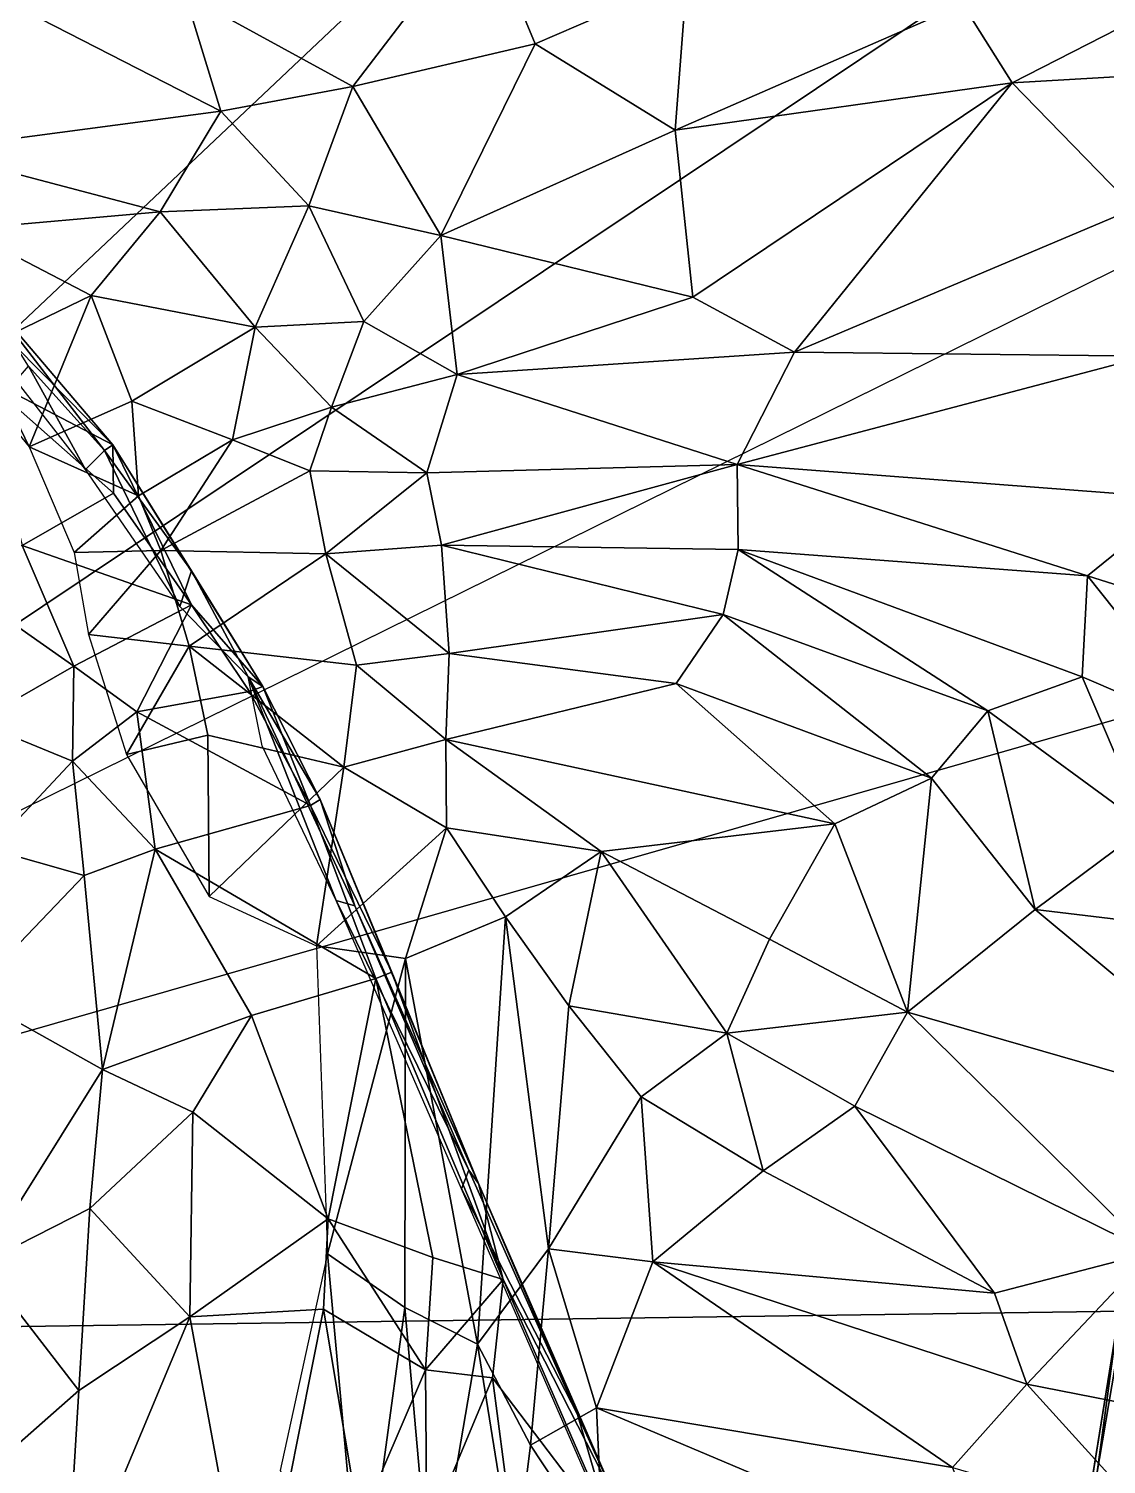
# Model space of a CAD drawing. Header units: metres. Extents: x 0 to 321, y -193 to 151.
# Drawn here: x 94.8 to 188.7, y -39.9 to 85.3 of the extents above; entities that cross this region are included whole.
import ezdxf

# ---------------------------------------------------------------- set-up
doc = ezdxf.new("R2010")
doc.units = ezdxf.units.M

msp = doc.modelspace()

# ---------------------------------------------------------------- linework, layer by layer
at = {"layer": 'suit_cap_half'}
for points, invisible_edges in [([(0.07, -29.24, -150.47), (87.99, 136.36, -150.47), (114.85, 135.87, -150.47)], 15), ([(0.07, -29.24, -150.47), (114.85, 135.87, -150.47), (117.07, 135.39, -150.47)], 1), ([(123.84, 133.76, -150.47), (0.07, -29.24, -150.47), (117.07, 135.39, -150.47)], 1), ([(0.07, -29.24, -150.47), (123.84, 133.76, -150.47), (128.23, 132.17, -150.47)], 13), ([(0.07, -29.24, -150.47), (128.23, 132.17, -150.47), (130.22, 131.54, -150.47)], 13), ([(0.07, -29.24, -150.47), (130.22, 131.54, -150.47), (131.29, 130.97, -150.47)], 13), ([(0.07, -29.24, -150.47), (131.29, 130.97, -150.47), (136.23, 128.69, -150.47)], 13), ([(0.07, -29.24, -150.47), (136.23, 128.69, -150.47), (140.03, 126.03, -150.47)], 13), ([(0.07, -29.24, -150.47), (140.03, 126.03, -150.47), (145.18, 123.01, -150.47)], 13), ([(0.07, -29.24, -150.47), (145.18, 123.01, -150.47), (150.47, 120.72, -150.47)], 13), ([(0.07, -29.24, -150.47), (150.47, 120.72, -150.47), (156.44, 118.5, -150.47)], 1), ([(160.83, 116.5, -150.47), (0.07, -29.24, -150.47), (156.44, 118.5, -150.47)], 1), ([(0.07, -29.24, -150.47), (160.83, 116.5, -150.47), (164.2, 114.01, -150.47)], 13), ([(0.07, -29.24, -150.47), (164.2, 114.01, -150.47), (176.97, 105.49, -150.47)], 13), ([(0.07, -29.24, -150.47), (176.97, 105.49, -150.47), (179.95, 103.44, -150.47)], 13), ([(0.07, -29.24, -150.47), (179.95, 103.44, -150.47), (187.41, 98.93, -150.47)], 13), ([(0.07, -29.24, -150.47), (187.41, 98.93, -150.47), (189.2, 97.29, -150.47)], 1), ([(191.3, 94.87, -150.47), (0.07, -29.24, -150.47), (189.2, 97.29, -150.47)], 1), ([(0.07, -29.24, -150.47), (191.3, 94.87, -150.47), (192.87, 92.43, -150.47)], 13), ([(0.07, -29.24, -150.47), (192.87, 92.43, -150.47), (195.12, 87.74, -150.47)], 13), ([(0.07, -29.24, -150.47), (195.12, 87.74, -150.47), (196.14, 84.95, -150.47)], 13), ([(0.07, -29.24, -150.47), (196.14, 84.95, -150.47), (196.32, 84.02, -150.47)], 13), ([(0.07, -29.24, -150.47), (196.32, 84.02, -150.47), (197.66, 77.29, -150.47)], 13), ([(0.07, -29.24, -150.47), (197.66, 77.29, -150.47), (198.5, 72.52, -150.47)], 13), ([(0.07, -29.24, -150.47), (198.5, 72.52, -150.47), (198.95, 68.89, -150.47)], 1), ([(199.22, 62.84, -150.47), (0.07, -29.24, -150.47), (198.95, 68.89, -150.47)], 1), ([(0.07, -29.24, -150.47), (199.22, 62.84, -150.47), (199.23, 60.72, -150.47)], 13), ([(0.07, -29.24, -150.47), (199.23, 60.72, -150.47), (198.45, 46.15, -150.47)], 13), ([(0.07, -29.24, -150.47), (198.45, 46.15, -150.47), (198.31, 44.68, -150.47)], 13), ([(0.07, -29.24, -150.47), (198.31, 44.68, -150.47), (198.03, 42.38, -150.47)], 13), ([(0.07, -29.24, -150.47), (198.03, 42.38, -150.47), (198.07, 40.81, -150.47)], 13), ([(0.07, -29.24, -150.47), (198.07, 40.81, -150.47), (198.04, 35.92, -150.47)], 13), ([(0.07, -29.24, -150.47), (198.04, 35.92, -150.47), (197.89, 27.42, -150.47)], 1), ([(196.3, 10.41, -150.47), (0.07, -29.24, -150.47), (197.89, 27.42, -150.47)], 1), ([(0.07, -29.24, -150.47), (196.3, 10.41, -150.47), (195.16, 0.96, -150.47)], 13), ([(0.07, -29.24, -150.47), (195.16, 0.96, -150.47), (190.34, -26.55, -150.47)], 1), ([(185.45, -55.32, -150.47), (0.07, -29.24, -150.47), (190.34, -26.55, -150.47)], 1), ([(0.07, -29.24, -150.47), (181.34, -81.91, -150.47), (180.09, -94.06, -150.47)], 1), ([(181.34, -81.91, -150.47), (0.07, -29.24, -150.47), (183.08, -68.5, -150.47)], 15), ([(183.08, -68.5, -150.47), (0.07, -29.24, -150.47), (183.55, -65.08, -150.47)], 3), ([(183.55, -65.08, -150.47), (0.07, -29.24, -150.47), (184, -61.98, -150.47)], 1), ([(0.07, -29.24, -150.47), (185.45, -55.32, -150.47), (184, -61.98, -150.47)], 3), ([(180.09, -94.06, -150.47), (176.46, -115.87, -150.47), (0.07, -29.24, -150.47)], 1), ([(176.46, -115.87, -150.47), (163.98, -137.83, -150.47), (0.07, -29.24, -150.47)], 1), ([(0.07, -29.24, -150.47), (135.77, -161.93, -150.47), (124.7, -170.3, -150.47)], 3), ([(135.77, -161.93, -150.47), (0.07, -29.24, -150.47), (146.77, -155.07, -150.47)], 1), ([(163.98, -137.83, -150.47), (146.77, -155.07, -150.47), (0.07, -29.24, -150.47)], 1), ([(92.91, -177.99, -150.47), (0.07, -29.24, -150.47), (98.16, -176.55, -150.47)], 15), ([(98.16, -176.55, -150.47), (0.07, -29.24, -150.47), (102.32, -176.46, -150.47)], 1), ([(124.7, -170.3, -150.47), (102.32, -176.46, -150.47), (0.07, -29.24, -150.47)], 1)]:
    msp.add_3dface(points, dxfattribs=dict(at, invisible_edges=invisible_edges))
at = {"layer": 'suit_half'}
for points in [[(123.03, 80.24, 90.66), (134.35, 95.02, 71.62), (108.42, 88.25, 90.21)], [(123.03, 80.24, 90.66), (138.92, 83.95, 80.65), (134.35, 95.02, 71.62)], [(138.92, 83.95, 80.65), (152.15, 89.69, 71.31), (134.35, 95.02, 71.62)], [(180.53, 80.57, 69.1), (202.9, 92, 54.4), (176.23, 87.4, 66.04)], [(180.53, 80.57, 69.1), (205.52, 82.01, 60.06), (202.9, 92, 54.4)], [(151.14, 76.44, 82.48), (152.15, 89.69, 71.31), (138.92, 83.95, 80.65)], [(151.14, 76.44, 82.48), (176.23, 87.4, 66.04), (152.15, 89.69, 71.31)], [(111.51, 78.09, 98.47), (108.42, 88.25, 90.21), (94.6, 86.74, 99.69)], [(111.51, 78.09, 98.47), (123.03, 80.24, 90.66), (108.42, 88.25, 90.21)], [(111.51, 78.09, 98.47), (94.6, 86.74, 99.69), (85.82, 74.68, 118.14)], [(151.14, 76.44, 82.48), (180.53, 80.57, 69.1), (176.23, 87.4, 66.04)], [(130.71, 67.23, 97.84), (138.92, 83.95, 80.65), (123.03, 80.24, 90.66)], [(130.71, 67.23, 97.84), (151.14, 76.44, 82.48), (138.92, 83.95, 80.65)], [(191.19, 69.6, 71.52), (205.52, 82.01, 60.06), (180.53, 80.57, 69.1)], [(119.18, 69.83, 101.27), (123.03, 80.24, 90.66), (111.51, 78.09, 98.47)], [(130.71, 67.23, 97.84), (123.03, 80.24, 90.66), (119.18, 69.83, 101.27)], [(152.69, 61.86, 92.74), (180.53, 80.57, 69.1), (151.14, 76.44, 82.48)], [(161.56, 57.07, 91.99), (180.53, 80.57, 69.1), (152.69, 61.86, 92.74)], [(161.56, 57.07, 91.99), (191.19, 69.6, 71.52), (180.53, 80.57, 69.1)], [(106.24, 69.3, 109.37), (111.51, 78.09, 98.47), (85.82, 74.68, 118.14)], [(106.24, 69.3, 109.37), (119.18, 69.83, 101.27), (111.51, 78.09, 98.47)], [(152.69, 61.86, 92.74), (151.14, 76.44, 82.48), (130.71, 67.23, 97.84)], [(89.08, 67.8, 122.13), (106.24, 69.3, 109.37), (85.82, 74.68, 118.14)], [(100.22, 62.01, 118.51), (106.24, 69.3, 109.37), (89.08, 67.8, 122.13)], [(114.52, 59.24, 111.12), (106.24, 69.3, 109.37), (100.22, 62.01, 118.51)], [(114.52, 59.24, 111.12), (119.18, 69.83, 101.27), (106.24, 69.3, 109.37)], [(114.52, 59.24, 111.12), (123.99, 59.73, 105.64), (119.18, 69.83, 101.27)], [(123.99, 59.73, 105.64), (130.71, 67.23, 97.84), (119.18, 69.83, 101.27)], [(192.32, 56.71, 77.8), (191.19, 69.6, 71.52), (161.56, 57.07, 91.99)], [(90.66, 57.4, 128.37), (100.22, 62.01, 118.51), (89.08, 67.8, 122.13)], [(132.13, 55.13, 104.44), (130.71, 67.23, 97.84), (123.99, 59.73, 105.64)], [(132.13, 55.13, 104.44), (152.69, 61.86, 92.74), (130.71, 67.23, 97.84)], [(94.79, 48.82, 128.78), (90.66, 57.4, 128.37), (83.06, 63.19, 130.63)], [(90.48, 62.62, 130.17), (102.11, 49, 128.47), (101.36, 48.49, 127.18)], [(101.36, 48.49, 127.18), (94.74, 55.85, 128.5), (90.48, 62.62, 130.17)], [(91.5, 59.71, 132.87), (102.11, 49, 128.47), (90.48, 62.62, 130.17)], [(94.79, 48.82, 128.78), (100.22, 62.01, 118.51), (90.66, 57.4, 128.37)], [(94.79, 48.82, 128.78), (103.75, 52.79, 120.61), (100.22, 62.01, 118.51)], [(103.75, 52.79, 120.61), (114.52, 59.24, 111.12), (100.22, 62.01, 118.51)], [(132.13, 55.13, 104.44), (161.56, 57.07, 91.99), (152.69, 61.86, 92.74)], [(102.11, 49, 128.47), (91.5, 59.71, 132.87), (90.57, 55, 136.18)], [(112.54, 49.43, 116.35), (114.52, 59.24, 111.12), (103.75, 52.79, 120.61)], [(112.54, 49.43, 116.35), (121.16, 52.27, 110.56), (114.52, 59.24, 111.12)], [(121.16, 52.27, 110.56), (123.99, 59.73, 105.64), (114.52, 59.24, 111.12)], [(121.16, 52.27, 110.56), (132.13, 55.13, 104.44), (123.99, 59.73, 105.64)], [(156.56, 47.27, 98.59), (161.56, 57.07, 91.99), (132.13, 55.13, 104.44)], [(156.56, 47.27, 98.59), (192.32, 56.71, 77.8), (161.56, 57.07, 91.99)], [(195.45, 44.3, 81.32), (192.32, 56.71, 77.8), (156.56, 47.27, 98.59)], [(99.73, 46.84, 127.13), (93.66, 54.6, 128.94), (94.74, 55.85, 128.5)], [(99.73, 46.84, 127.13), (94.74, 55.85, 128.5), (101.36, 48.49, 127.18)], [(129.48, 46.55, 108.48), (132.13, 55.13, 104.44), (121.16, 52.27, 110.56)], [(129.48, 46.55, 108.48), (156.56, 47.27, 98.59), (132.13, 55.13, 104.44)], [(102.17, 44.76, 130.08), (102.11, 49, 128.47), (90.57, 55, 136.18)], [(94.18, 40.2, 137.11), (102.17, 44.76, 130.08), (90.57, 55, 136.18)], [(104.35, 44.55, 122.5), (103.75, 52.79, 120.61), (94.79, 48.82, 128.78)], [(104.35, 44.55, 122.5), (112.54, 49.43, 116.35), (103.75, 52.79, 120.61)], [(119.28, 46.71, 113.35), (121.16, 52.27, 110.56), (112.54, 49.43, 116.35)], [(129.48, 46.55, 108.48), (121.16, 52.27, 110.56), (119.28, 46.71, 113.35)], [(108.95, 37.99, 123.18), (101.36, 48.49, 127.18), (102.11, 49, 128.47)], [(102.11, 49, 128.47), (115.19, 27.92, 120.53), (108.95, 37.99, 123.18)], [(102.11, 49, 128.47), (108.96, 35.05, 126.05), (115.19, 27.92, 120.53)], [(102.17, 44.76, 130.08), (108.96, 35.05, 126.05), (102.11, 49, 128.47)], [(106.28, 39.76, 121.68), (112.54, 49.43, 116.35), (104.35, 44.55, 122.5)], [(106.28, 39.76, 121.68), (119.28, 46.71, 113.35), (112.54, 49.43, 116.35)], [(98.74, 39.6, 127.5), (104.35, 44.55, 122.5), (94.79, 48.82, 128.78)], [(107.93, 34.89, 122.78), (99.73, 46.84, 127.13), (101.36, 48.49, 127.18)], [(107.93, 34.89, 122.78), (101.36, 48.49, 127.18), (108.95, 37.99, 123.18)], [(120.67, 39.48, 113.45), (119.28, 46.71, 113.35), (106.28, 39.76, 121.68)], [(120.67, 39.48, 113.45), (129.48, 46.55, 108.48), (119.28, 46.71, 113.35)], [(120.67, 39.48, 113.45), (130.76, 40.24, 108.88), (129.48, 46.55, 108.48)], [(130.76, 40.24, 108.88), (156.56, 47.27, 98.59), (129.48, 46.55, 108.48)], [(156.65, 39.87, 99.92), (156.56, 47.27, 98.59), (130.76, 40.24, 108.88)], [(187.09, 37.56, 86.68), (195.45, 44.3, 81.32), (156.56, 47.27, 98.59)], [(187.09, 37.56, 86.68), (156.56, 47.27, 98.59), (156.65, 39.87, 99.92)], [(108.96, 35.05, 126.05), (102.17, 44.76, 130.08), (94.18, 40.2, 137.11)], [(98.74, 39.6, 127.5), (106.28, 39.76, 121.68), (104.35, 44.55, 122.5)], [(200.15, 33.44, 82.34), (195.45, 44.3, 81.32), (187.09, 37.56, 86.68)], [(98.69, 29.7, 133.34), (94.18, 40.2, 137.11), (86.72, 38.08, 144.67)], [(98.69, 29.7, 133.34), (108.96, 35.05, 126.05), (94.18, 40.2, 137.11)], [(131.43, 30.78, 108.15), (130.76, 40.24, 108.88), (120.67, 39.48, 113.45)], [(131.43, 30.78, 108.15), (155.33, 34.18, 100.58), (130.76, 40.24, 108.88)], [(155.33, 34.18, 100.58), (156.65, 39.87, 99.92), (130.76, 40.24, 108.88)], [(99.98, 32.46, 126.56), (106.28, 39.76, 121.68), (98.74, 39.6, 127.5)], [(108.77, 31.43, 119.67), (106.28, 39.76, 121.68), (99.98, 32.46, 126.56)], [(108.77, 31.43, 119.67), (120.67, 39.48, 113.45), (106.28, 39.76, 121.68)], [(123.34, 29.77, 111.44), (120.67, 39.48, 113.45), (108.77, 31.43, 119.67)], [(123.34, 29.77, 111.44), (131.43, 30.78, 108.15), (120.67, 39.48, 113.45)], [(178.4, 25.79, 90.89), (156.65, 39.87, 99.92), (155.33, 34.18, 100.58)], [(186.63, 28.76, 87.74), (187.09, 37.56, 86.68), (156.65, 39.87, 99.92)], [(178.4, 25.79, 90.89), (186.63, 28.76, 87.74), (156.65, 39.87, 99.92)], [(90.21, 24.82, 140.72), (98.69, 29.7, 133.34), (86.72, 38.08, 144.67)], [(113.91, 28.75, 119.43), (107.93, 34.89, 122.78), (108.95, 37.99, 123.18)], [(108.95, 37.99, 123.18), (115.19, 27.92, 120.53), (113.91, 28.75, 119.43)], [(198, 23.88, 84.35), (187.09, 37.56, 86.68), (186.63, 28.76, 87.74)], [(198, 23.88, 84.35), (200.15, 33.44, 82.34), (187.09, 37.56, 86.68)], [(104.2, 25.71, 128.56), (108.96, 35.05, 126.05), (98.69, 29.7, 133.34)], [(104.2, 25.71, 128.56), (114.03, 27.48, 122.12), (108.96, 35.05, 126.05)], [(108.96, 35.05, 126.05), (114.03, 27.48, 122.12), (115.19, 27.92, 120.53)], [(151.22, 28.17, 101.34), (155.33, 34.18, 100.58), (131.43, 30.78, 108.15)], [(173.51, 19.93, 92.08), (155.33, 34.18, 100.58), (151.22, 28.17, 101.34)], [(173.51, 19.93, 92.08), (178.4, 25.79, 90.89), (155.33, 34.18, 100.58)], [(103.3, 21.97, 122.38), (108.77, 31.43, 119.67), (99.98, 32.46, 126.56)], [(103.3, 21.97, 122.38), (110.39, 23.68, 117.68), (108.77, 31.43, 119.67)], [(122.24, 20.89, 110.27), (123.34, 29.77, 111.44), (108.77, 31.43, 119.67)], [(122.24, 20.89, 110.27), (108.77, 31.43, 119.67), (110.39, 23.68, 117.68)], [(131.13, 23.28, 106.71), (131.43, 30.78, 108.15), (123.34, 29.77, 111.44)], [(131.13, 23.28, 106.71), (151.22, 28.17, 101.34), (131.43, 30.78, 108.15)], [(98.58, 21.39, 132.23), (98.69, 29.7, 133.34), (90.21, 24.82, 140.72)], [(98.58, 21.39, 132.23), (104.2, 25.71, 128.56), (98.69, 29.7, 133.34)], [(122.24, 20.89, 110.27), (131.13, 23.28, 106.71), (123.34, 29.77, 111.44)], [(123.21, 8.8, 109.02), (113.91, 28.75, 119.43), (120.17, 18.05, 115)], [(121.57, 9.26, 109.29), (115.11, 22.73, 116.66), (113.91, 28.75, 119.43)], [(123.21, 8.8, 109.02), (121.57, 9.26, 109.29), (113.91, 28.75, 119.43)], [(115.19, 27.92, 120.53), (120.17, 18.05, 115), (113.91, 28.75, 119.43)], [(114.03, 27.48, 122.12), (119.34, 17.54, 117.13), (115.19, 27.92, 120.53)], [(115.19, 27.92, 120.53), (119.34, 17.54, 117.13), (120.17, 18.05, 115)], [(165.08, 15.94, 94.07), (151.22, 28.17, 101.34), (131.13, 23.28, 106.71)], [(165.08, 15.94, 94.07), (173.51, 19.93, 92.08), (151.22, 28.17, 101.34)], [(192.21, 15.67, 86.29), (186.63, 28.76, 87.74), (178.4, 25.79, 90.89)], [(192.21, 15.67, 86.29), (198, 23.88, 84.35), (186.63, 28.76, 87.74)], [(119.34, 17.54, 117.13), (114.03, 27.48, 122.12), (104.2, 25.71, 128.56)], [(105.78, 13.72, 124.51), (104.2, 25.71, 128.56), (98.58, 21.39, 132.23)], [(105.78, 13.72, 124.51), (119.34, 17.54, 117.13), (104.2, 25.71, 128.56)], [(182.55, 8.48, 88.3), (178.4, 25.79, 90.89), (173.51, 19.93, 92.08)], [(182.55, 8.48, 88.3), (192.21, 15.67, 86.29), (178.4, 25.79, 90.89)], [(91.4, 13.75, 136.89), (98.58, 21.39, 132.23), (90.21, 24.82, 140.72)], [(110.5, 9.61, 114.04), (110.39, 23.68, 117.68), (103.3, 21.97, 122.38)], [(110.5, 9.61, 114.04), (122.24, 20.89, 110.27), (110.39, 23.68, 117.68)], [(131.2, 15.6, 104.47), (131.13, 23.28, 106.71), (122.24, 20.89, 110.27)], [(144.7, 13.52, 99.07), (131.13, 23.28, 106.71), (131.2, 15.6, 104.47)], [(144.7, 13.52, 99.07), (165.08, 15.94, 94.07), (131.13, 23.28, 106.71)], [(99.61, 11.42, 128.47), (98.58, 21.39, 132.23), (91.4, 13.75, 136.89)], [(99.61, 11.42, 128.47), (105.78, 13.72, 124.51), (98.58, 21.39, 132.23)], [(119.86, 5.31, 106.37), (122.24, 20.89, 110.27), (110.5, 9.61, 114.04)], [(119.86, 5.31, 106.37), (131.2, 15.6, 104.47), (122.24, 20.89, 110.27)], [(171.41, -0.48, 88.8), (173.51, 19.93, 92.08), (165.08, 15.94, 94.07)], [(171.41, -0.48, 88.8), (182.55, 8.48, 88.3), (173.51, 19.93, 92.08)], [(125.05, 2.45, 109.06), (119.34, 17.54, 117.13), (105.78, 13.72, 124.51)], [(119.34, 17.54, 117.13), (126.44, 3, 107.88), (120.17, 18.05, 115)], [(125.05, 2.45, 109.06), (126.44, 3, 107.88), (119.34, 17.54, 117.13)], [(134, -15.44, 95.23), (123.21, 8.8, 109.02), (120.17, 18.05, 115)], [(120.17, 18.05, 115), (126.44, 3, 107.88), (134, -15.44, 95.23)], [(127.62, 4.18, 101.24), (131.2, 15.6, 104.47), (119.86, 5.31, 106.37)], [(127.62, 4.18, 101.24), (136.35, 7.82, 99.25), (131.2, 15.6, 104.47)], [(136.35, 7.82, 99.25), (144.7, 13.52, 99.07), (131.2, 15.6, 104.47)], [(159.36, 5.89, 92.68), (165.08, 15.94, 94.07), (144.7, 13.52, 99.07)], [(171.41, -0.48, 88.8), (165.08, 15.94, 94.07), (159.36, 5.89, 92.68)], [(214.28, 4.66, 82.25), (192.21, 15.67, 86.29), (182.55, 8.48, 88.3)], [(89.6, 1, 132.63), (99.61, 11.42, 128.47), (91.4, 13.75, 136.89)], [(101.2, -5.49, 120.79), (105.78, 13.72, 124.51), (99.61, 11.42, 128.47)], [(101.2, -5.49, 120.79), (114.2, -0.77, 114.2), (105.78, 13.72, 124.51)], [(114.2, -0.77, 114.2), (125.05, 2.45, 109.06), (105.78, 13.72, 124.51)], [(141.86, 0.06, 93.65), (144.7, 13.52, 99.07), (136.35, 7.82, 99.25)], [(155.66, -2.31, 90.32), (144.7, 13.52, 99.07), (141.86, 0.06, 93.65)], [(155.66, -2.31, 90.32), (159.36, 5.89, 92.68), (144.7, 13.52, 99.07)], [(101.2, -5.49, 120.79), (99.61, 11.42, 128.47), (89.6, 1, 132.63)], [(132.52, -15.88, 92.57), (121.57, 9.26, 109.29), (133.15, -14.27, 94.52)], [(133.15, -14.27, 94.52), (121.57, 9.26, 109.29), (123.21, 8.8, 109.02)], [(123.21, 8.8, 109.02), (134, -15.44, 95.23), (133.15, -14.27, 94.52)], [(133.9, -29.44, 80.05), (136.35, 7.82, 99.25), (127.62, 4.18, 101.24)], [(133.9, -29.44, 80.05), (140.11, -21.11, 83.2), (136.35, 7.82, 99.25)], [(140.11, -21.11, 83.2), (141.86, 0.06, 93.65), (136.35, 7.82, 99.25)], [(204.88, -10.15, 83.1), (182.55, 8.48, 88.3), (171.41, -0.48, 88.8)], [(204.88, -10.15, 83.1), (214.28, 4.66, 82.25), (182.55, 8.48, 88.3)], [(120.82, -21.56, 91.76), (127.62, 4.18, 101.24), (119.86, 5.31, 106.37)], [(155.66, -2.31, 90.32), (171.41, -0.48, 88.8), (159.36, 5.89, 92.68)], [(127.58, -26.25, 84.77), (127.62, 4.18, 101.24), (120.82, -21.56, 91.76)], [(133.9, -29.44, 80.05), (127.62, 4.18, 101.24), (127.58, -26.25, 84.77)], [(136.13, -23.79, 91.6), (126.44, 3, 107.88), (125.05, 2.45, 109.06)], [(126.44, 3, 107.88), (136.13, -23.79, 91.6), (134, -15.44, 95.23)], [(120.89, -18.5, 102.32), (125.05, 2.45, 109.06), (114.2, -0.77, 114.2)], [(130, -21.88, 95.26), (125.05, 2.45, 109.06), (120.89, -18.5, 102.32)], [(136.13, -23.79, 91.6), (125.05, 2.45, 109.06), (130, -21.88, 95.26)], [(90.58, -22.44, 122.2), (101.2, -5.49, 120.79), (89.6, 1, 132.63)], [(140.11, -21.11, 83.2), (148.18, -7.86, 88.83), (141.86, 0.06, 93.65)], [(148.18, -7.86, 88.83), (155.66, -2.31, 90.32), (141.86, 0.06, 93.65)], [(109.08, -9.2, 114.92), (114.2, -0.77, 114.2), (101.2, -5.49, 120.79)], [(120.89, -18.5, 102.32), (114.2, -0.77, 114.2), (109.08, -9.2, 114.92)], [(166.81, -8.68, 87.25), (171.41, -0.48, 88.8), (155.66, -2.31, 90.32)], [(192.66, -21.43, 82.59), (171.41, -0.48, 88.8), (166.81, -8.68, 87.25)], [(192.66, -21.43, 82.59), (204.88, -10.15, 83.1), (171.41, -0.48, 88.8)], [(158.82, -14.31, 85.61), (155.66, -2.31, 90.32), (148.18, -7.86, 88.83)], [(158.82, -14.31, 85.61), (166.81, -8.68, 87.25), (155.66, -2.31, 90.32)], [(90.58, -22.44, 122.2), (100.1, -17.6, 115.25), (101.2, -5.49, 120.79)], [(100.1, -17.6, 115.25), (109.08, -9.2, 114.92), (101.2, -5.49, 120.79)], [(149.19, -22.27, 82.39), (148.18, -7.86, 88.83), (140.11, -21.11, 83.2)], [(149.19, -22.27, 82.39), (158.82, -14.31, 85.61), (148.18, -7.86, 88.83)], [(179, -25, 82.32), (166.81, -8.68, 87.25), (158.82, -14.31, 85.61)], [(179, -25, 82.32), (192.66, -21.43, 82.59), (166.81, -8.68, 87.25)], [(108.81, -27.05, 106.69), (109.08, -9.2, 114.92), (100.1, -17.6, 115.25)], [(108.81, -27.05, 106.69), (120.89, -18.5, 102.32), (109.08, -9.2, 114.92)], [(142.62, -35.56, 81.86), (132.52, -15.88, 92.57), (133.15, -14.27, 94.52)], [(134, -15.44, 95.23), (142.62, -35.56, 81.86), (133.15, -14.27, 94.52)], [(179, -25, 82.32), (158.82, -14.31, 85.61), (149.19, -22.27, 82.39)], [(145.77, -46.34, 74.03), (132.52, -15.88, 92.57), (142.62, -35.56, 81.86)], [(146.3, -43.69, 78.77), (134, -15.44, 95.23), (136.13, -23.79, 91.6)], [(134, -15.44, 95.23), (146.3, -43.69, 78.77), (142.62, -35.56, 81.86)], [(99.14, -33.47, 108.69), (100.1, -17.6, 115.25), (90.58, -22.44, 122.2)], [(99.14, -33.47, 108.69), (108.81, -27.05, 106.69), (100.1, -17.6, 115.25)], [(108.81, -27.05, 106.69), (120.47, -26.4, 98.5), (120.89, -18.5, 102.32)], [(129.37, -31.68, 90.19), (120.89, -18.5, 102.32), (120.47, -26.4, 98.5)], [(129.37, -31.68, 90.19), (130, -21.88, 95.26), (120.89, -18.5, 102.32)], [(138.53, -38.26, 73.97), (140.11, -21.11, 83.2), (133.9, -29.44, 80.05)], [(138.53, -38.26, 73.97), (144.27, -34.98, 75.59), (140.11, -21.11, 83.2)], [(144.27, -34.98, 75.59), (149.19, -22.27, 82.39), (140.11, -21.11, 83.2)], [(88.53, -42.82, 112.03), (99.14, -33.47, 108.69), (90.58, -22.44, 122.2)], [(123.78, -54.02, 69.01), (120.82, -21.56, 91.76), (116.69, -40.45, 82.05)], [(123.78, -54.02, 69.01), (127.58, -26.25, 84.77), (120.82, -21.56, 91.76)], [(129.37, -31.68, 90.19), (136.13, -23.79, 91.6), (130, -21.88, 95.26)], [(175.34, -40.2, 75.68), (149.19, -22.27, 82.39), (144.27, -34.98, 75.59)], [(181.82, -32.92, 79.38), (179, -25, 82.32), (149.19, -22.27, 82.39)], [(175.34, -40.2, 75.68), (181.82, -32.92, 79.38), (149.19, -22.27, 82.39)], [(181.82, -32.92, 79.38), (192.66, -21.43, 82.59), (179, -25, 82.32)], [(194.87, -35.49, 77.47), (192.66, -21.43, 82.59), (181.82, -32.92, 79.38)], [(135.2, -32.36, 87.76), (136.13, -23.79, 91.6), (129.37, -31.68, 90.19)], [(146.11, -46.74, 78.32), (136.13, -23.79, 91.6), (135.2, -32.36, 87.76)], [(146.11, -46.74, 78.32), (146.3, -43.69, 78.77), (136.13, -23.79, 91.6)], [(123.78, -54.02, 69.01), (129.91, -52.79, 66.85), (127.58, -26.25, 84.77)], [(129.91, -52.79, 66.85), (133.9, -29.44, 80.05), (127.58, -26.25, 84.77)], [(97.93, -53.08, 97.29), (108.81, -27.05, 106.69), (99.14, -33.47, 108.69)], [(114.38, -57.08, 82.75), (108.81, -27.05, 106.69), (97.93, -53.08, 97.29)], [(114.38, -57.08, 82.75), (120.47, -26.4, 98.5), (108.81, -27.05, 106.69)], [(114.38, -57.08, 82.75), (123.6, -45.08, 85.04), (120.47, -26.4, 98.5)], [(123.6, -45.08, 85.04), (129.37, -31.68, 90.19), (120.47, -26.4, 98.5)], [(185.54, -58.38, -139.6), (184.41, -60.45, -148.17), (189.75, -27.29, -144.09)], [(191.14, -55.05, -118.94), (185.54, -58.38, -139.6), (189.75, -27.29, -144.09)], [(129.91, -52.79, 66.85), (137.14, -49.53, 67.06), (133.9, -29.44, 80.05)], [(137.14, -49.53, 67.06), (138.53, -38.26, 73.97), (133.9, -29.44, 80.05)], [(129.48, -46.07, 81.82), (129.37, -31.68, 90.19), (123.6, -45.08, 85.04)], [(129.48, -46.07, 81.82), (135.2, -32.36, 87.76), (129.37, -31.68, 90.19)], [(137.18, -47.5, 78.89), (135.2, -32.36, 87.76), (129.48, -46.07, 81.82)], [(137.18, -47.5, 78.89), (146.11, -46.74, 78.32), (135.2, -32.36, 87.76)], [(97.93, -53.08, 97.29), (99.14, -33.47, 108.69), (88.53, -42.82, 112.03)], [(193.11, -45.41, 72.62), (181.82, -32.92, 79.38), (175.34, -40.2, 75.68)], [(193.11, -45.41, 72.62), (194.87, -35.49, 77.47), (181.82, -32.92, 79.38)], [(144.85, -47.83, 67.55), (144.27, -34.98, 75.59), (138.53, -38.26, 73.97)], [(179.41, -49.84, 69.71), (144.27, -34.98, 75.59), (144.85, -47.83, 67.55)], [(179.41, -49.84, 69.71), (175.34, -40.2, 75.68), (144.27, -34.98, 75.59)], [(149.55, -50.71, 71.74), (145.77, -46.34, 74.03), (142.62, -35.56, 81.86)], [(142.62, -35.56, 81.86), (146.3, -43.69, 78.77), (149.55, -50.71, 71.74)], [(137.14, -49.53, 67.06), (144.85, -47.83, 67.55), (138.53, -38.26, 73.97)]]:
    msp.add_3dface(points, dxfattribs=at)
at = {"layer": 'suit_half', "invisible_edges": 1}
for points in [[(190.34, -26.55, -150.47), (184.41, -60.45, -148.17), (185.45, -55.32, -150.47)], [(184.41, -60.45, -148.17), (190.34, -26.55, -150.47), (189.75, -27.29, -144.09)]]:
    msp.add_3dface(points, dxfattribs=at)

doc.saveas('drawing.dxf')
